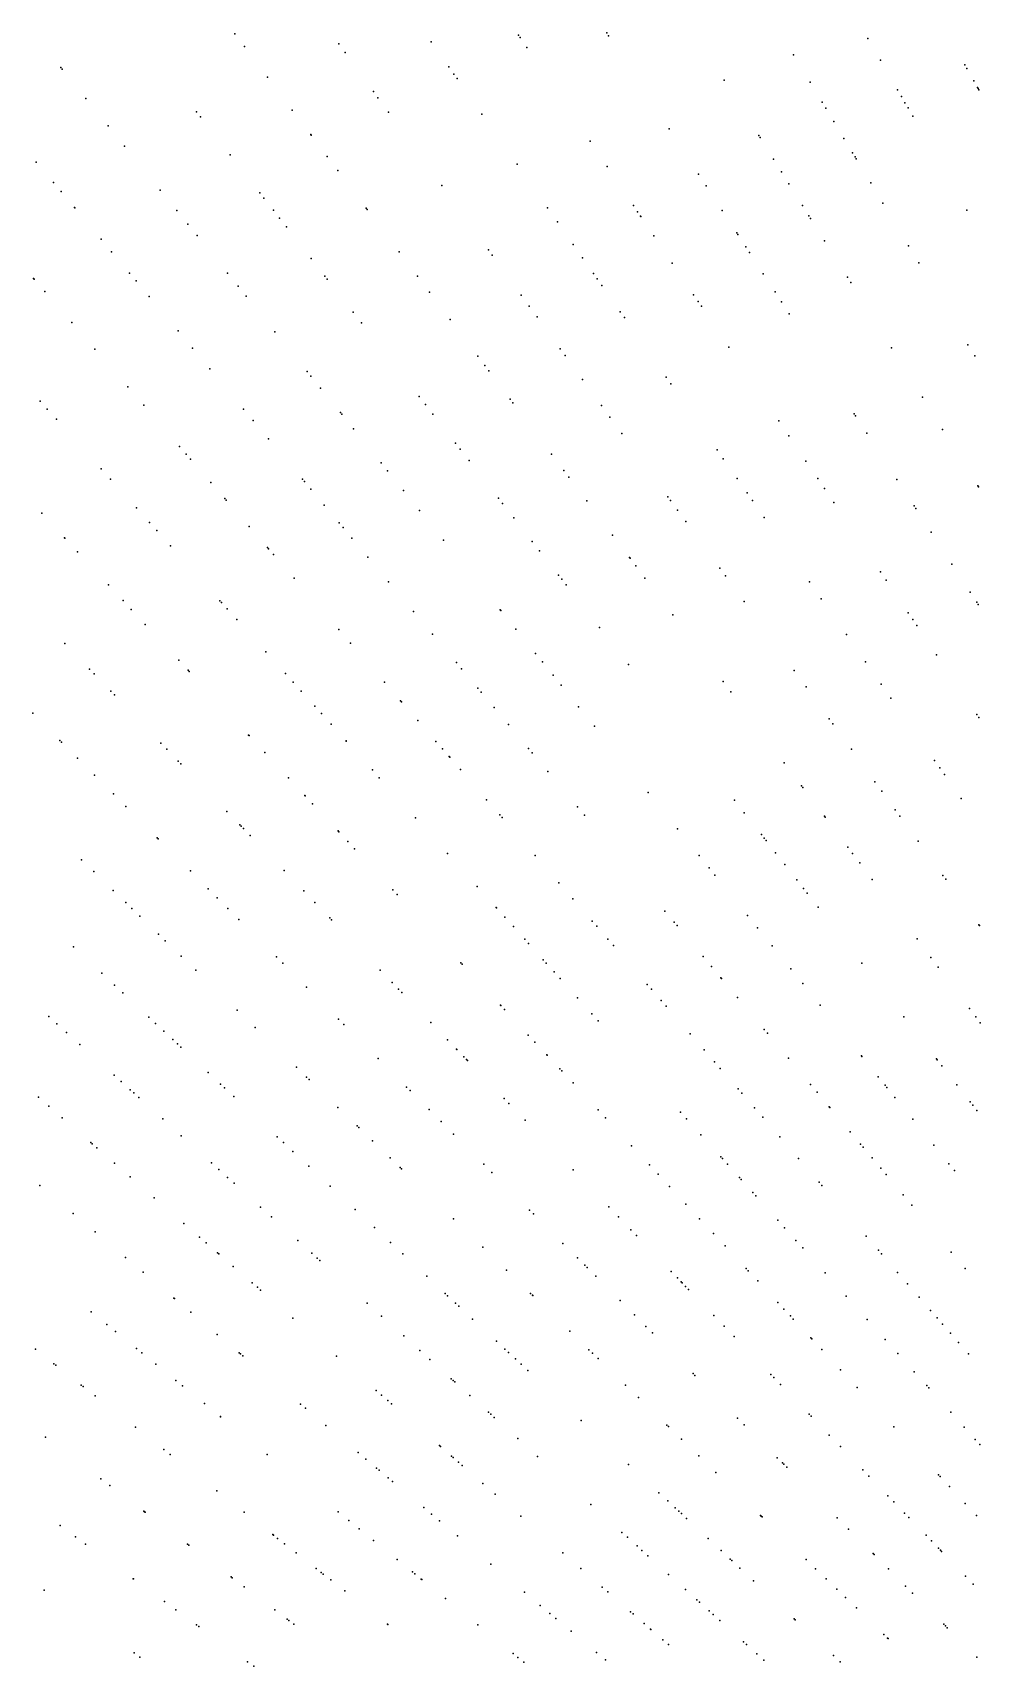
# Model space of a CAD drawing. Header units: metres. Extents: x -4327 to 4266, y -3886 to 3992.
# Drawn here: x -1641 to -1105, y 1101 to 2027 of the extents above; entities that cross this region are included whole.
import ezdxf

# ---------------------------------------------------------------- set-up
doc = ezdxf.new("R2010")
doc.units = ezdxf.units.M

msp = doc.modelspace()

# ---------------------------------------------------------------- linework, layer by layer
for p in [(-1316.19, 2026.76, 2471.29), (-1526.75, 2026.07, 2459.25), (-1521.36, 2018.91, 2518.31), (-1467.95, 2020.46, 2420.97), (-1415.53, 2021.59, 2471.94), (-1366.16, 2025.41, 2423.18), (-1365.22, 2024.02, 2424.16), (-1361.34, 2018.27, 2462.52), (-1315.07, 2025.04, 2447.73), (-1168.23, 2023.44, 2482.38), (-1464.37, 2015.53, 2446.9), (-1210.31, 2014.3, 2485.81), (-1161.18, 2011.22, 2448.59), (-1113.39, 2008.61, 2488.48), (-1625.26, 2007.03, 2452.11), (-1624.53, 2006.12, 2467.11), (-1508.34, 2001.64, 2450.89), (-1405.57, 2007.36, 2412.08), (-1402.68, 2003.24, 2522.74), (-1400.93, 2000.73, 2473.27), (-1249.69, 1999.92, 2481.03), (-1200.99, 1998.79, 2461.29), (-1112.2, 2006.47, 2434.71), (-1108.33, 1999.48, 2420.93), (-1611.09, 1989.54, 2487.1), (-1448.33, 1993.45, 2495.15), (-1445.77, 1989.93, 2474.49), (-1151.51, 1994.47, 2433.51), (-1149.26, 1990.57, 2436.73), (-1106.29, 1995.8, 2459.12), (-1105.89, 1995.07, 2520.92), (-1105.48, 1994.34, 2430.59), (-1548.4, 1981.87, 2516.4), (-1494.25, 1982.94, 2428), (-1439.77, 1981.68, 2434.83), (-1386.84, 1980.61, 2443.06), (-1194.16, 1987.41, 2515.1), (-1192.07, 1983.94, 2427.05), (-1147.26, 1987.11, 2489), (-1145.54, 1984.13, 2447.49), (-1598.5, 1973.98, 2502.91), (-1546.26, 1979.12, 2437.3), (-1280.82, 1972.29, 2490.37), (-1187.53, 1976.39, 2490.22), (-1142.82, 1979.42, 2444.36), (-1589.2, 1962.5, 2469.42), (-1483.8, 1969.06, 2491.22), (-1483.58, 1968.78, 2490.86), (-1325.57, 1965.24, 2496.64), (-1230.04, 1968.48, 2490.53), (-1229.32, 1967.32, 2491.79), (-1181.82, 1966.88, 2448.62), (-1639.18, 1953.5, 2463.95), (-1529.45, 1957.61, 2469.38), (-1474.47, 1956.68, 2459.4), (-1221.66, 1955.07, 2444), (-1176.91, 1958.71, 2525.36), (-1175.54, 1956.42, 2503.14), (-1174.85, 1955.27, 2431.5), (-1468.48, 1948.74, 2498), (-1366.95, 1952.2, 2480.03), (-1315.98, 1951.02, 2467.76), (-1264.16, 1946.64, 2520.59), (-1217.16, 1947.87, 2494.29), (-1629.5, 1941.96, 2498), (-1625.11, 1936.73, 2469.62), (-1569.03, 1937.59, 2451.41), (-1512.58, 1936.02, 2487.86), (-1409.6, 1940.15, 2447.05), (-1259.84, 1939.98, 2479.21), (-1213.02, 1941.23, 2521.44), (-1166.69, 1941.7, 2481.58), (-1617.52, 1927.69, 2434.06), (-1617.39, 1927.54, 2514.85), (-1559.65, 1926.01, 2474.26), (-1510.25, 1933.03, 2478.6), (-1504.93, 1926.23, 2461.81), (-1452.37, 1927.36, 2459.84), (-1451.81, 1926.62, 2456.2), (-1349.69, 1927.55, 2462.12), (-1301.06, 1928.9, 2469.28), (-1298.66, 1925.34, 2491.81), (-1250.83, 1926.11, 2445.38), (-1205.31, 1928.89, 2494.45), (-1159.74, 1930.12, 2458.7), (-1112.15, 1926.29, 2436.71), (-1553.35, 1918.23, 2442.85), (-1501.39, 1921.69, 2493.81), (-1497.53, 1916.76, 2436.38), (-1344.09, 1919.55, 2495.13), (-1296.95, 1922.8, 2496.7), (-1296.85, 1922.66, 2493.79), (-1201.68, 1923.09, 2449.13), (-1200.7, 1921.53, 2449.82), (-1602.47, 1909.74, 2435.2), (-1548.15, 1911.8, 2447.98), (-1335.08, 1906.69, 2486.55), (-1289.49, 1911.75, 2439.31), (-1242.56, 1913.38, 2496.59), (-1241.92, 1912.39, 2495.29), (-1192.78, 1908.85, 2452.37), (-1596.53, 1902.68, 2452.8), (-1483.56, 1898.87, 2458.83), (-1433.69, 1902.58, 2454.84), (-1383.14, 1903.73, 2464.85), (-1380.98, 1900.76, 2490.74), (-1329.81, 1899.16, 2428.5), (-1237.47, 1905.53, 2502.74), (-1235.39, 1902.33, 2441.75), (-1145.29, 1906.08, 2454.82), (-1586.4, 1890.6, 2455.92), (-1530.94, 1890.55, 2498.59), (-1475.72, 1888.84, 2440.51), (-1423.33, 1888.82, 2501.8), (-1323.66, 1890.38, 2528.11), (-1279.07, 1896.3, 2503.04), (-1227.5, 1890.18, 2463.61), (-1179.89, 1888.22, 2466.06), (-1139.42, 1896.32, 2461.06), (-1640.78, 1887.5, 2419.11), (-1640.43, 1887.1, 2450.48), (-1634.32, 1880.07, 2468.12), (-1582.71, 1886.2, 2482.49), (-1524.89, 1883.09, 2445.65), (-1474.43, 1887.18, 2470.5), (-1416.51, 1879.77, 2489.81), (-1321.56, 1887.38, 2426.66), (-1318.95, 1883.65, 2513.6), (-1220.81, 1879.88, 2469.05), (-1178.02, 1885.23, 2451.39), (-1575.28, 1877.35, 2473.53), (-1520.43, 1877.57, 2497.73), (-1364.56, 1878.16, 2496.35), (-1360.04, 1871.94, 2444.95), (-1266.93, 1878.3, 2446.93), (-1264.31, 1874.41, 2449.9), (-1262.54, 1871.79, 2454.51), (-1217.15, 1874.24, 2461.65), (-1619.1, 1862.56, 2534.77), (-1459.73, 1868.37, 2491.69), (-1455.09, 1862.42, 2459.48), (-1404.91, 1864.38, 2426.66), (-1355.55, 1865.76, 2504.41), (-1308.47, 1868.69, 2461.09), (-1306.15, 1865.38, 2443.34), (-1212.76, 1867.48, 2466.25), (-1558.93, 1857.86, 2496.4), (-1504.05, 1857.34, 2473.52), (-1606.02, 1847.52, 2460.03), (-1550.65, 1847.99, 2456.2), (-1389.17, 1843.5, 2463.21), (-1342.46, 1847.74, 2442.53), (-1339.63, 1843.84, 2513.24), (-1246.95, 1848.68, 2458.98), (-1154.91, 1848.24, 2489.25), (-1111.6, 1850.01, 2448.9), (-1107.78, 1843.65, 2397.97), (-1540.87, 1836.34, 2510.96), (-1485.81, 1834.83, 2464.97), (-1483.63, 1832.14, 2523.98), (-1385.26, 1838.3, 2499.63), (-1383, 1835.31, 2536.9), (-1587.44, 1826.14, 2439.54), (-1478.26, 1825.5, 2495.67), (-1329.85, 1830.38, 2451.55), (-1282.59, 1831.73, 2463.13), (-1279.89, 1827.87, 2466.04), (-1636.93, 1818, 2479.94), (-1578.38, 1815.71, 2498.13), (-1422.46, 1820.66, 2503.54), (-1418.88, 1816.09, 2440.56), (-1370.8, 1819.11, 2511.76), (-1369.32, 1817.15, 2428), (-1319.1, 1815.58, 2458.5), (-1137.43, 1820.27, 2385.15), (-1632.96, 1813.58, 2484.74), (-1627.76, 1807.81, 2457.99), (-1521.78, 1813.59, 2466.36), (-1516.37, 1807.14, 2525.63), (-1466.98, 1811.56, 2441.7), (-1466.23, 1810.64, 2510.8), (-1414.61, 1810.62, 2503.39), (-1314.36, 1809.06, 2465.83), (-1218.79, 1806.93, 2424.62), (-1175.96, 1810.82, 2401.94), (-1175.26, 1809.75, 2475.53), (-1507.65, 1796.74, 2481.09), (-1459.53, 1802.37, 2442.61), (-1307.55, 1799.68, 2469.24), (-1212.98, 1798.32, 2480.27), (-1168.9, 1799.95, 2494.9), (-1125.98, 1801.95, 2368.93), (-1558.13, 1792.43, 2501.35), (-1554.24, 1787.95, 2484.22), (-1401.82, 1794.25, 2510.83), (-1399.15, 1790.83, 2503.3), (-1347.35, 1787.99, 2457.99), (-1253.68, 1790.44, 2480.04), (-1602.5, 1779.75, 2462.46), (-1551.86, 1785.21, 2510.4), (-1443.94, 1783.12, 2508.07), (-1440.28, 1778.6, 2455.6), (-1394.11, 1784.38, 2475.23), (-1340.45, 1778.84, 2477.8), (-1250.13, 1785.37, 2421.95), (-1203.36, 1784.06, 2468.74), (-1597.17, 1773.84, 2448.92), (-1540.39, 1772.02, 2519.24), (-1488.41, 1773.82, 2436.09), (-1487.33, 1772.53, 2499.03), (-1483.72, 1768.23, 2444.38), (-1431.27, 1767.47, 2458.99), (-1337.55, 1774.98, 2467.01), (-1242.35, 1774.25, 2468.45), (-1196.69, 1774.17, 2501.51), (-1192.87, 1768.5, 2507.33), (-1151.87, 1773.73, 2491.36), (-1106.08, 1770.1, 2434.45), (-1105.9, 1769.81, 2399.41), (-1105.72, 1769.53, 2436.35), (-1532.45, 1762.88, 2454.75), (-1531.65, 1761.96, 2488.57), (-1476.12, 1759.17, 2515.74), (-1377.52, 1763.15, 2461.91), (-1375.19, 1760.16, 2487.57), (-1327.4, 1761.52, 2480.75), (-1281.5, 1763.83, 2425.37), (-1280.06, 1761.85, 2487.36), (-1236.65, 1766.12, 2403.73), (-1233.57, 1761.72, 2511.16), (-1187.54, 1760.6, 2487.87), (-1142.13, 1758.73, 2495.02), (-1636.13, 1754.53, 2504.68), (-1582.51, 1757.56, 2532.02), (-1575.05, 1749.27, 2438.84), (-1467.75, 1749.2, 2523.51), (-1422.15, 1756.21, 2456.72), (-1368.82, 1752.01, 2473.33), (-1276.05, 1756.33, 2433.67), (-1271.36, 1749.87, 2500.57), (-1226.92, 1752.22, 2483.88), (-1141.12, 1757.17, 2490.05), (-1623.21, 1740.68, 2476.78), (-1623.04, 1740.5, 2522.93), (-1570.94, 1744.7, 2546.71), (-1518.65, 1747.01, 2454.01), (-1465.45, 1746.46, 2438.15), (-1460.48, 1740.53, 2456.61), (-1312.82, 1742.17, 2442.74), (-1132.52, 1743.92, 2401.31), (-1615.84, 1732.78, 2473.63), (-1563.26, 1736.18, 2431.18), (-1508.33, 1735.13, 2502.14), (-1507.75, 1734.47, 2468.55), (-1504.84, 1731.12, 2510.06), (-1408.51, 1739.36, 2468.05), (-1358.33, 1738.58, 2451.68), (-1354.23, 1733.34, 2479.42), (-1451.41, 1729.72, 2462.81), (-1303.3, 1729.54, 2427.7), (-1302.92, 1729.03, 2500.15), (-1299.73, 1724.8, 2488.54), (-1252.11, 1723.38, 2492.79), (-1161.13, 1721.45, 2392.62), (-1120.67, 1725.68, 2405.19), (-1598.36, 1714.04, 2487.29), (-1493.23, 1717.76, 2471.67), (-1439.71, 1715.78, 2480.72), (-1343.43, 1719.51, 2446.17), (-1341.63, 1717.2, 2494.45), (-1339.12, 1714, 2449.06), (-1294.52, 1717.88, 2437.98), (-1248.98, 1719.07, 2522.55), (-1201.32, 1715.67, 2394.84), (-1157.93, 1716.71, 2393.93), (-1589.98, 1705.05, 2450.04), (-1535.22, 1705.03, 2480.65), (-1534.37, 1704.09, 2509.32), (-1238.42, 1704.54, 2425.08), (-1194.65, 1706.14, 2392.05), (-1110.37, 1709.82, 2420.26), (-1106.66, 1704.11, 2428.26), (-1105.85, 1702.86, 2429.18), (-1585.4, 1700.13, 2453.67), (-1531.06, 1700.41, 2512.14), (-1525.57, 1694.32, 2516.89), (-1425.58, 1698.93, 2472.59), (-1376.58, 1699.94, 2436.04), (-1376.15, 1699.4, 2481.16), (-1278.8, 1697.02, 2516.99), (-1145.38, 1698.1, 2412.84), (-1142.9, 1694.42, 2415.62), (-1577.45, 1691.61, 2476.3), (-1467.91, 1688.64, 2464.61), (-1414.83, 1686.12, 2464.75), (-1367.65, 1688.91, 2476.72), (-1320.32, 1689.93, 2438.68), (-1320.3, 1689.91, 2476.53), (-1180.47, 1685.89, 2411.05), (-1140.52, 1690.9, 2415.93), (-1623.06, 1680.73, 2452.75), (-1509.21, 1676.14, 2473.58), (-1461.19, 1680.91, 2464.11), (-1356.45, 1675.08, 2508.4), (-1608.99, 1666.16, 2507.06), (-1558.53, 1671.32, 2454.65), (-1553.24, 1665.64, 2522.47), (-1401.24, 1669.93, 2487.12), (-1398.33, 1666.46, 2452.11), (-1352.62, 1670.35, 2465.73), (-1303.85, 1668.85, 2503.03), (-1169.56, 1670.31, 2399.34), (-1129.43, 1674.45, 2432.54), (-1606.51, 1663.59, 2505.93), (-1552.64, 1665.01, 2524.27), (-1498.16, 1663.87, 2477.09), (-1493.64, 1658.86, 2480.48), (-1442.08, 1658.93, 2445.26), (-1346.55, 1662.85, 2520.52), (-1341.91, 1657.12, 2457), (-1250.29, 1659.2, 2417.76), (-1210.04, 1665.47, 2395.77), (-1160.74, 1657.72, 2439.99), (-1596.97, 1653.71, 2521.24), (-1595, 1651.67, 2515.37), (-1489.12, 1653.84, 2483.86), (-1432.89, 1648.36, 2443.04), (-1432.38, 1647.77, 2485.49), (-1389.17, 1655.55, 2479.3), (-1387.28, 1653.29, 2503.35), (-1245.88, 1653.33, 2411.88), (-1203.27, 1656.15, 2414.15), (-1155.24, 1649.85, 2420.34), (-1641.24, 1641.24, 2526.07), (-1481.5, 1645.38, 2495.69), (-1477.67, 1641.12, 2481.04), (-1379.89, 1644.49, 2473.62), (-1332.07, 1644.97, 2479.69), (-1190.15, 1638.1, 2433.22), (-1106.54, 1640.51, 2362.19), (-1105.37, 1638.78, 2362.31), (-1518.98, 1628.91, 2491.32), (-1518.73, 1628.64, 2493.65), (-1472.23, 1635.08, 2469.2), (-1423.11, 1637.1, 2499.49), (-1371.83, 1634.88, 2525.18), (-1323.13, 1633.93, 2468.49), (-1188.13, 1635.32, 2412.97), (-1625.9, 1625.9, 2467.12), (-1624.94, 1624.94, 2509.21), (-1568.66, 1624.39, 2471.12), (-1565.26, 1620.88, 2468.47), (-1463.67, 1625.57, 2444.09), (-1463.64, 1625.54, 2462.89), (-1412.87, 1625.32, 2484.24), (-1409.16, 1621.06, 2472.26), (-1360.5, 1621.38, 2457.74), (-1177.64, 1620.88, 2429.11), (-1615.77, 1615.77, 2451.76), (-1558.8, 1614.18, 2485.36), (-1557.39, 1612.72, 2485.84), (-1509.86, 1619.12, 2498.2), (-1405.43, 1616.76, 2493.04), (-1405.09, 1616.37, 2520.12), (-1358.46, 1618.95, 2478.56), (-1215.69, 1613.28, 2414.07), (-1130.52, 1614.55, 2435.34), (-1127.6, 1610.38, 2388.82), (-1606.18, 1606.18, 2513.07), (-1496.36, 1604.65, 2495), (-1448.89, 1609.15, 2465.02), (-1444.94, 1604.77, 2452.89), (-1399.01, 1609.38, 2481.66), (-1349.52, 1608.3, 2459.54), (-1164.28, 1602.49, 2385.61), (-1124.9, 1606.52, 2377.81), (-1595.55, 1595.55, 2488.24), (-1487.11, 1594.73, 2493.26), (-1486.97, 1594.59, 2468.47), (-1384.18, 1592.32, 2463.5), (-1292.71, 1596.37, 2430.48), (-1243.9, 1592.12, 2409.19), (-1205.84, 1600.2, 2429.3), (-1205.07, 1599.19, 2427.76), (-1160.36, 1597.09, 2390.81), (-1115.48, 1593.07, 2421.79), (-1588.54, 1588.54, 2477.31), (-1531.2, 1585.61, 2465.6), (-1482.71, 1590.01, 2455.98), (-1376.73, 1583.74, 2469.25), (-1332.7, 1588.25, 2477.73), (-1328.79, 1583.59, 2454.1), (-1238.25, 1584.89, 2414.25), (-1192.92, 1583.06, 2389.96), (-1192.39, 1582.36, 2431.78), (-1152.77, 1586.65, 2391.07), (-1150.1, 1582.98, 2436.61), (-1523.91, 1578.06, 2453.85), (-1523.19, 1577.31, 2496.19), (-1521.84, 1575.91, 2477.58), (-1468.33, 1574.6, 2489.04), (-1468.06, 1574.3, 2472.18), (-1467.82, 1574.04, 2493.66), (-1424.49, 1582.05, 2493.95), (-1375.36, 1582.18, 2494.25), (-1276.09, 1575.83, 2412.53), (-1570.68, 1570.68, 2481.9), (-1570.13, 1570.13, 2470.17), (-1518.17, 1572.11, 2485.24), (-1462.85, 1568.71, 2490.7), (-1458.97, 1564.55, 2438.01), (-1228.59, 1572.53, 2427.55), (-1227, 1570.49, 2394.98), (-1225.95, 1569.14, 2414.26), (-1179.64, 1565.44, 2397.76), (-1139.85, 1568.87, 2444.78), (-1613.6, 1558.24, 2476.31), (-1406.26, 1561.81, 2497.7), (-1356.66, 1560.66, 2498.82), (-1263.85, 1560.73, 2426.79), (-1220.56, 1562.25, 2435.96), (-1215.37, 1555.6, 2393.43), (-1176.98, 1561.9, 2392.34), (-1172.91, 1556.5, 2454.29), (-1606.69, 1551.56, 2479.27), (-1551.93, 1551.93, 2446.91), (-1498.9, 1552.16, 2483.58), (-1258.14, 1553.68, 2386.52), (-1254.85, 1549.61, 2393.5), (-1208.54, 1546.86, 2401.24), (-1165.88, 1547.17, 2445.05), (-1125.74, 1549.44, 2441.74), (-1124.15, 1547.26, 2397.65), (-1595.7, 1540.95, 2494.95), (-1541.88, 1541.88, 2460.6), (-1536.7, 1536.7, 2476.72), (-1487.75, 1540.61, 2446.17), (-1437.27, 1541.29, 2477.06), (-1434.86, 1538.7, 2462), (-1389.54, 1543.24, 2462.53), (-1343.21, 1545.18, 2465.81), (-1335.35, 1536.15, 2470.53), (-1204.76, 1542.02, 2401.74), (-1202.72, 1539.41, 2443.6), (-1588.51, 1534, 2461.99), (-1585.1, 1530.71, 2472.93), (-1530.68, 1530.68, 2519.21), (-1481.5, 1534.13, 2452.04), (-1378.77, 1531.28, 2473.41), (-1378.61, 1531.1, 2497.96), (-1283.2, 1529.26, 2423.06), (-1236.35, 1526.77, 2438.27), (-1196.48, 1531.42, 2411.99), (-1580.54, 1526.31, 2468.53), (-1524.46, 1524.46, 2508.97), (-1473.05, 1525.39, 2517.39), (-1471.94, 1524.23, 2515.48), (-1373.84, 1525.8, 2503.18), (-1369.01, 1520.44, 2505.52), (-1324.43, 1523.58, 2522.37), (-1321.83, 1520.6, 2461.89), (-1277.92, 1522.96, 2381.16), (-1276.33, 1521.07, 2428.92), (-1230.74, 1519.83, 2384.3), (-1105.45, 1521.53, 2389.69), (-1105.07, 1521, 2421.3), (-1618.09, 1508.89, 2466.64), (-1569.95, 1516.08, 2484.55), (-1566.19, 1512.45, 2497.76), (-1362.56, 1513.27, 2518.84), (-1360.42, 1510.9, 2435.08), (-1315.48, 1513.28, 2530.68), (-1312.35, 1509.69, 2457.87), (-1222.47, 1509.63, 2427.12), (-1140.45, 1513.42, 2410.56), (-1557.17, 1503.74, 2458.9), (-1503.24, 1503.24, 2452.31), (-1499.65, 1499.65, 2495.54), (-1398.72, 1499.94, 2514.39), (-1398.03, 1499.21, 2518.76), (-1352.14, 1501.7, 2491.24), (-1350.4, 1499.78, 2446.85), (-1261.6, 1503.51, 2371.7), (-1171.67, 1499.67, 2401.94), (-1132.59, 1503, 2396.65), (-1602.16, 1494.04, 2507.63), (-1548.88, 1495.73, 2516.89), (-1444.38, 1495.69, 2495.88), (-1345.95, 1494.83, 2468.8), (-1342.61, 1491.12, 2470.92), (-1256.82, 1497.81, 2445.75), (-1251.47, 1491.44, 2386.92), (-1251.09, 1490.99, 2410.25), (-1211.82, 1496.48, 2449.48), (-1128.42, 1497.47, 2403.98), (-1594.89, 1487.26, 2455.41), (-1590.24, 1482.92, 2522.1), (-1486.1, 1486.1, 2475.73), (-1437.71, 1488.79, 2489.88), (-1434.12, 1485.08, 2505.84), (-1432.25, 1483.14, 2502.56), (-1293.26, 1487.73, 2499.13), (-1290.88, 1484.99, 2488.93), (-1205.1, 1488.17, 2397.98), (-1525.37, 1473.03, 2459.61), (-1376.29, 1475.89, 2493.44), (-1376.22, 1475.81, 2515.68), (-1373.98, 1473.41, 2525.67), (-1332.69, 1480.1, 2463.63), (-1285.39, 1478.67, 2506.32), (-1282.53, 1475.38, 2495.13), (-1242.02, 1480.19, 2430.53), (-1195.21, 1475.96, 2391.64), (-1110.71, 1473.96, 2368.92), (-1632.08, 1469.53, 2472.8), (-1627.54, 1465.44, 2457.81), (-1575.37, 1469.06, 2509.57), (-1571.69, 1465.62, 2487.19), (-1515.19, 1463.2, 2495.02), (-1468.03, 1468.03, 2505.97), (-1464.97, 1464.97, 2506.31), (-1415.74, 1466.04, 2470.96), (-1324.56, 1471.08, 2465.07), (-1320.96, 1467.08, 2469.38), (-1226.94, 1462.21, 2411.8), (-1147.95, 1469.31, 2431.34), (-1107.19, 1469.29, 2404.39), (-1104.6, 1465.85, 2434.34), (-1622, 1460.45, 2498.4), (-1614.47, 1453.68, 2517.13), (-1566.93, 1461.19, 2515.5), (-1561.85, 1456.45, 2524.02), (-1559.23, 1454, 2503.12), (-1406.36, 1456.33, 2460.05), (-1360.57, 1459.03, 2467.71), (-1356.85, 1455.04, 2469.22), (-1268.84, 1459.64, 2476.85), (-1225.2, 1460.13, 2421.91), (-1557.33, 1452.23, 2500.08), (-1445.67, 1445.67, 2509.31), (-1401.16, 1450.94, 2520.22), (-1401, 1450.77, 2503.09), (-1397.08, 1446.71, 2468.41), (-1395.6, 1445.18, 2507.41), (-1394.93, 1444.5, 2467.37), (-1350.01, 1447.71, 2470.54), (-1349.9, 1447.59, 2512.18), (-1260.97, 1450.58, 2489.34), (-1255.12, 1443.86, 2503.12), (-1213.32, 1445.98, 2406.53), (-1171.98, 1447.27, 2411.97), (-1171.63, 1446.84, 2395.01), (-1129.43, 1445.6, 2408.4), (-1128.98, 1445.02, 2429.35), (-1595.14, 1436.27, 2517.37), (-1541.79, 1437.74, 2497.12), (-1491.92, 1440.73, 2509.01), (-1486.15, 1435.16, 2510.44), (-1342.65, 1439.81, 2479.15), (-1341.65, 1438.74, 2510.88), (-1251.88, 1440.13, 2463.07), (-1162.37, 1435.41, 2405.74), (-1126.33, 1441.63, 2429.15), (-1591.18, 1432.7, 2516.66), (-1585.96, 1428, 2497.35), (-1584.03, 1426.27, 2466.95), (-1534.85, 1431.27, 2469.44), (-1532.57, 1429.15, 2507.06), (-1484.72, 1433.78, 2466.61), (-1429.5, 1429.5, 2464.72), (-1427.54, 1427.54, 2469.57), (-1335.23, 1431.86, 2484.88), (-1241.78, 1428.51, 2510.39), (-1239.64, 1426.04, 2450.01), (-1200.74, 1430.99, 2403.1), (-1197.04, 1426.58, 2398.39), (-1158.46, 1430.58, 2435.93), (-1157.5, 1429.39, 2390.25), (-1117.94, 1430.9, 2389.3), (-1637.96, 1423.86, 2509.08), (-1632.12, 1418.78, 2472.74), (-1581.21, 1423.73, 2517.55), (-1527.31, 1424.24, 2479.15), (-1468.44, 1418.06, 2516.67), (-1416.75, 1416.75, 2483.9), (-1374.32, 1423.15, 2485.81), (-1371.52, 1420.25, 2491.88), (-1321.03, 1416.63, 2483.43), (-1232.42, 1417.73, 2457.83), (-1190.11, 1418.32, 2406.1), (-1189.79, 1417.94, 2410.89), (-1152.92, 1423.73, 2394.26), (-1110.31, 1421.13, 2386.46), (-1108.88, 1419.31, 2421.63), (-1106.49, 1416.24, 2402.69), (-1624.5, 1412.15, 2524.41), (-1567.6, 1411.48, 2498.65), (-1457.52, 1407.51, 2495.18), (-1456.56, 1406.58, 2476.92), (-1409.95, 1409.95, 2494.18), (-1362.35, 1410.75, 2475.22), (-1316.82, 1412.12, 2489.49), (-1274.3, 1415.25, 2477.67), (-1270.9, 1411.48, 2502), (-1227.83, 1412.46, 2499.17), (-1142.84, 1411.29, 2389.5), (-1608.31, 1398.08, 2513.11), (-1607.58, 1397.45, 2517.53), (-1557.08, 1402, 2487.37), (-1502.84, 1401.42, 2469.34), (-1499.24, 1398.07, 2474.4), (-1448.84, 1399.13, 2483.08), (-1402.93, 1402.93, 2535.18), (-1262.86, 1402.54, 2514.52), (-1218.15, 1401.33, 2454.26), (-1178.22, 1404.15, 2406.41), (-1172.43, 1397.25, 2430.14), (-1604.84, 1395.07, 2482.87), (-1493.95, 1393.13, 2454.74), (-1438.83, 1389.46, 2513.19), (-1302.05, 1396.28, 2447.75), (-1251.56, 1390, 2458.34), (-1250.67, 1389.01, 2501.61), (-1207.59, 1389.17, 2471.98), (-1170.9, 1395.43, 2415.97), (-1165.88, 1389.45, 2435.88), (-1130.92, 1396.57, 2399.71), (-1594.86, 1386.39, 2505.91), (-1586.06, 1378.74, 2511.47), (-1540.06, 1386.67, 2526.57), (-1535.81, 1382.85, 2467.01), (-1484.89, 1384.68, 2480.85), (-1433.11, 1383.94, 2483.7), (-1432.33, 1383.18, 2482.33), (-1385.84, 1385.84, 2507.11), (-1381.16, 1381.16, 2473.53), (-1335.15, 1382.59, 2529.02), (-1291.96, 1385.46, 2453.53), (-1286.98, 1380.12, 2457.89), (-1247.82, 1385.84, 2507.28), (-1161.01, 1383.64, 2379.34), (-1157.96, 1380, 2427.61), (-1122.37, 1386.01, 2442.1), (-1119.28, 1382.2, 2418.73), (-1637.27, 1373.83, 2503.84), (-1530.85, 1378.39, 2469.98), (-1527.14, 1375.04, 2508.17), (-1472.76, 1373.37, 2530.21), (-1280.59, 1373.26, 2521.7), (-1240.96, 1378.23, 2468.12), (-1239.96, 1377.12, 2517.21), (-1233.44, 1369.87, 2501.11), (-1195.78, 1375.59, 2507.25), (-1194.28, 1373.86, 2458.7), (-1572.37, 1366.84, 2489.81), (-1512.21, 1361.6, 2445.32), (-1314.98, 1361.7, 2496.46), (-1271.29, 1363.29, 2509.1), (-1231.73, 1367.97, 2480.61), (-1148.26, 1368.44, 2454.51), (-1143.34, 1362.58, 2421.71), (-1618.29, 1357.91, 2461.2), (-1555.69, 1352.34, 2468.86), (-1505.95, 1355.96, 2448.74), (-1458.58, 1360.15, 2461.45), (-1402.97, 1354.83, 2483.76), (-1359.81, 1359.81, 2485.07), (-1357.66, 1357.66, 2483.94), (-1309.55, 1356.07, 2517.38), (-1263.55, 1355, 2510.96), (-1219.26, 1354.13, 2466.72), (-1605.87, 1347.49, 2477.64), (-1546.71, 1344.53, 2476.48), (-1491.12, 1342.61, 2470.92), (-1447.76, 1350.06, 2526.62), (-1302.48, 1348.76, 2500.94), (-1299.26, 1345.43, 2486.29), (-1255.67, 1346.54, 2518.22), (-1215.46, 1349.9, 2470.29), (-1209, 1342.73, 2482.61), (-1169.27, 1345.1, 2480.01), (-1588.63, 1333.02, 2500.41), (-1542.98, 1341.3, 2481.52), (-1536.49, 1335.65, 2487.62), (-1535.84, 1335.09, 2525.68), (-1483.25, 1335.53, 2468.88), (-1480.08, 1332.67, 2502.43), (-1438.54, 1341.46, 2516.17), (-1431.66, 1335.05, 2487.33), (-1386.35, 1338.78, 2501.74), (-1340.95, 1340.95, 2518.02), (-1332.77, 1332.77, 2496.99), (-1249.13, 1339.53, 2490.83), (-1205.18, 1338.49, 2471.92), (-1162.32, 1337.1, 2490.97), (-1160.59, 1335.11, 2495.9), (-1121.06, 1336.02, 2424.04), (-1578.72, 1324.71, 2509.79), (-1527.62, 1327.94, 2443.21), (-1478.64, 1331.38, 2528.19), (-1372.96, 1325.86, 2452.59), (-1328.59, 1328.59, 2452.8), (-1327.32, 1327.32, 2453.23), (-1279.67, 1325.14, 2459.94), (-1237.23, 1326.77, 2484.09), (-1236.09, 1325.54, 2470.45), (-1192.47, 1324.37, 2468.41), (-1151.46, 1324.6, 2499.3), (-1113.22, 1326.69, 2429.39), (-1516.9, 1318.62, 2466.86), (-1514.02, 1316.12, 2546.15), (-1512.22, 1314.55, 2475.76), (-1418.06, 1322.36, 2499.96), (-1322.36, 1322.36, 2522.98), (-1276.11, 1321.45, 2501.1), (-1273.96, 1319.23, 2471.37), (-1273.44, 1318.68, 2473.17), (-1271.48, 1316.65, 2514.95), (-1269.77, 1314.89, 2508.7), (-1230.66, 1319.72, 2490.8), (-1145.75, 1318.04, 2458.3), (-1561.24, 1310.04, 2432.9), (-1560.97, 1309.81, 2487.09), (-1560.92, 1309.77, 2478.73), (-1560.92, 1309.77, 2526.12), (-1451.78, 1307.19, 2485.05), (-1407.62, 1312.63, 2509.7), (-1406.24, 1311.34, 2490.33), (-1401.72, 1307.13, 2513.35), (-1399.95, 1305.47, 2498.84), (-1359.27, 1312.64, 2475.15), (-1358.19, 1311.59, 2507.03), (-1358.01, 1311.42, 2520.98), (-1308.62, 1308.62, 2485.41), (-1219.29, 1307.52, 2487.72), (-1180.56, 1311.15, 2455.04), (-1139.18, 1310.48, 2498.65), (-1608.12, 1302.23, 2467.42), (-1551.72, 1302.05, 2497.26), (-1493.83, 1298.56, 2486.98), (-1443.63, 1299.85, 2499.03), (-1392.11, 1298.16, 2448.69), (-1300.49, 1300.49, 2464.36), (-1255.49, 1300.1, 2489.03), (-1215.84, 1303.82, 2463.63), (-1212.17, 1299.9, 2447.76), (-1210.49, 1298.09, 2492.65), (-1168.59, 1297.85, 2501.41), (-1132.73, 1303.06, 2455.8), (-1129.06, 1298.83, 2456.37), (-1599.19, 1295, 2489.35), (-1594.43, 1291.14, 2520.89), (-1536.7, 1289.45, 2470.34), (-1431.1, 1288.57, 2508.26), (-1337.14, 1291.26, 2516.39), (-1294.02, 1294.02, 2517.36), (-1290.27, 1290.27, 2487.18), (-1249.65, 1294.05, 2491.72), (-1244.03, 1288.24, 2483.37), (-1200.55, 1287.43, 2455.13), (-1200.01, 1286.85, 2494.03), (-1158.43, 1286.57, 2511.64), (-1125.96, 1295.26, 2507.39), (-1121.49, 1290.13, 2515.06), (-1639.65, 1281.03, 2511.55), (-1582.39, 1281.39, 2493.52), (-1579.42, 1278.99, 2536.48), (-1524.28, 1279.02, 2491.75), (-1523.62, 1278.47, 2530.06), (-1522.23, 1277.31, 2510.8), (-1469.18, 1277.14, 2495.84), (-1421.96, 1280.33, 2500.68), (-1378.6, 1285.56, 2460.74), (-1373.78, 1281.07, 2463.26), (-1371.73, 1279.16, 2470.73), (-1326.26, 1280.75, 2493.06), (-1324.28, 1278.84, 2469.57), (-1194.41, 1280.85, 2465.23), (-1151.23, 1278.57, 2525.38), (-1117, 1284.96, 2470.06), (-1111.27, 1278.37, 2477.57), (-1629.2, 1272.87, 2523.45), (-1628.12, 1272.02, 2524.57), (-1571.57, 1272.63, 2529.52), (-1416.34, 1275.28, 2449.04), (-1367.89, 1275.58, 2472.2), (-1364.6, 1272.51, 2477.48), (-1360.8, 1268.96, 2501.67), (-1321.1, 1275.77, 2489.04), (-1183.73, 1269.39, 2465.9), (-1142, 1268.32, 2516.92), (-1613.7, 1260.76, 2480.06), (-1612.58, 1259.89, 2459.16), (-1560.08, 1263.33, 2455.63), (-1556.35, 1260.31, 2491.07), (-1404.17, 1264.32, 2483.41), (-1403.16, 1263.41, 2524.21), (-1402.23, 1262.57, 2454.88), (-1305.59, 1260.79, 2488.11), (-1267.3, 1267.3, 2491.01), (-1266.25, 1266.25, 2466.17), (-1223.25, 1266.72, 2453.15), (-1221.6, 1265.01, 2466.84), (-1217.77, 1261.04, 2459.11), (-1174.34, 1259.32, 2492.27), (-1134.89, 1260.42, 2460.59), (-1133.81, 1259.22, 2507.7), (-1605.92, 1254.68, 2484.62), (-1544.02, 1250.33, 2463.08), (-1489.67, 1249.98, 2487.61), (-1446.71, 1257.61, 2496.76), (-1443.77, 1255.05, 2477.67), (-1440.19, 1251.94, 2505.25), (-1438.02, 1250.05, 2498.64), (-1393.62, 1254.82, 2470.34), (-1298.19, 1253.65, 2471.17), (-1534.82, 1242.87, 2500.99), (-1534.8, 1242.85, 2498.15), (-1486.82, 1247.59, 2496.86), (-1383.1, 1245.35, 2496.63), (-1381.84, 1244.22, 2452.23), (-1379.89, 1242.46, 2465.49), (-1330.55, 1240.76, 2471.31), (-1242.02, 1242.02, 2498.34), (-1201.6, 1244.3, 2506.58), (-1200.43, 1243.08, 2512.91), (-1121.38, 1245.42, 2474.38), (-1633.91, 1231.24, 2494.29), (-1583.06, 1236.82, 2476.68), (-1583.06, 1236.82, 2476.68), (-1475.19, 1237.83, 2499.75), (-1282.07, 1238.08, 2488.61), (-1281.21, 1237.25, 2466.99), (-1238.31, 1238.31, 2493.78), (-1238.31, 1238.31, 2462.24), (-1190.18, 1232.47, 2517.85), (-1153.63, 1237.12, 2506.34), (-1113.68, 1236.86, 2480.63), (-1567.06, 1224.32, 2507.06), (-1563.46, 1221.51, 2509.72), (-1508.42, 1221.49, 2511.04), (-1457.01, 1222.58, 2519.74), (-1410.86, 1226.44, 2462.57), (-1410.21, 1225.87, 2492.34), (-1366.5, 1230.41, 2486.43), (-1273.75, 1230.05, 2449.81), (-1183.83, 1225.89, 2504.41), (-1107.43, 1229.92, 2487.18), (-1104.89, 1227.1, 2490.3), (-1452.61, 1218.88, 2447.66), (-1446.46, 1213.72, 2530.07), (-1444.97, 1212.48, 2454.08), (-1404.04, 1220.52, 2498.44), (-1403.18, 1219.76, 2465.88), (-1400.1, 1217.09, 2457.68), (-1398, 1215.27, 2524.88), (-1355.32, 1220.34, 2474.54), (-1303.8, 1215.81, 2489.22), (-1264.02, 1220.65, 2505.17), (-1219.58, 1219.58, 2496.38), (-1216.66, 1216.66, 2513.78), (-1215.92, 1215.92, 2480.2), (-1214.25, 1214.25, 2517.63), (-1171.13, 1212.74, 2495.06), (-1602.57, 1207.63, -1433.8), (-1597.54, 1203.83, 2468.84), (-1439.87, 1208.2, 2509.97), (-1437.44, 1206.15, 2460.67), (-1386.23, 1205.03, 2475.19), (-1254.34, 1211.3, 2460.21), (-1167.69, 1209.18, 2476.07), (-1128.34, 1210, 2486.35), (-1127.34, 1208.93, 2490.02), (-1122.04, 1203.24, 2490.08), (-1536.96, 1200.8, 2489.43), (-1379.31, 1199.01, 2482.58), (-1286.6, 1199.77, 2496.42), (-1281.61, 1195.12, 2501.21), (-1156.97, 1198.07, 2485.28), (-1153.66, 1194.65, 2486.96), (-1113.13, 1193.68, 2496.87), (-1578.21, 1189.26, -1412), (-1577.88, 1189.02, -1411.71), (-1577.56, 1188.77, -1411.42), (-1521.55, 1188.77, 2478.37), (-1468.25, 1188.96, 2514.29), (-1419.77, 1191.33, 2483.39), (-1415.41, 1187.67, 2515.6), (-1364.82, 1186.42, 2499.07), (-1325.07, 1193.1, 2486.82), (-1277.35, 1191.15, 2507.42), (-1275.37, 1189.3, 2471.77), (-1273.89, 1187.92, 2506.45), (-1270.93, 1185.16, 2512.3), (-1229.03, 1186.86, 2478.7), (-1228.67, 1186.51, 2495.42), (-1228.22, 1186.08, 2509.17), (-1185.65, 1185.65, 2487.36), (-1147.48, 1188.25, 2456.21), (-1145.07, 1185.76, 2468.46), (-1106.79, 1186.88, 2465), (-1625.71, 1181.15, 2496.79), (-1505.28, 1176.05, 2513.5), (-1504.92, 1175.78, 2493.09), (-1462.22, 1184.08, 2458.99), (-1456.29, 1179.28, 2533.87), (-1410.87, 1183.86, 2493.26), (-1400.64, 1175.28, 2472.36), (-1307.54, 1177.31, 2491.03), (-1179.2, 1179.2, 2491.38), (-1135.35, 1175.69, 2467.86), (-1616.91, 1174.76, 2508.39), (-1611.27, 1170.66, 2502.43), (-1553.54, 1170.67, -1390.73), (-1552.86, 1170.17, -1389.33), (-1502.56, 1173.93, 2458.47), (-1498.67, 1170.89, 2519.54), (-1448.3, 1172.81, 2508.5), (-1304.49, 1174.57, 2517.13), (-1299, 1169.63, 2471.91), (-1296.19, 1167.09, 2506.93), (-1258.81, 1173.86, 2485.45), (-1251.42, 1166.97, 2482.41), (-1132.26, 1172.48, 2487.56), (-1128.24, 1168.33, 2461.14), (-1127.16, 1167.21, 2491.16), (-1126.5, 1166.53, 2498.63), (-1491.95, 1165.64, 2452.14), (-1480.67, 1156.83, 2512), (-1434.92, 1161.98, 2536.98), (-1381.7, 1159.38, 2483.97), (-1341.05, 1165.76, 2504.11), (-1330.91, 1156.94, 2465.18), (-1292.86, 1164.1, 2512.17), (-1246.32, 1162.21, 2524.99), (-1245.37, 1161.33, 2487.79), (-1240.73, 1157, 2472.74), (-1203.18, 1161.89, 2484.13), (-1197.85, 1156.75, 2481.88), (-1165.35, 1165.35, 2485.51), (-1164.74, 1164.74, 2469.57), (-1156.65, 1156.65, 2466.96), (-1584.29, 1151.05, 2485.47), (-1584.19, 1150.98, 2488.11), (-1528.85, 1152.07, -1368.63), (-1528.2, 1151.58, -1368.05), (-1477.92, 1154.68, 2513.04), (-1476.67, 1153.7, 2465.73), (-1472.44, 1150.4, 2486.71), (-1426.19, 1154.9, 2492.85), (-1424.9, 1153.86, 2465.16), (-1421.22, 1150.88, 2501.26), (-1420.94, 1150.65, 2515.14), (-1281.12, 1153.53, 2483.57), (-1233.1, 1149.88, 2477.75), (-1191.81, 1150.92, 2516.57), (-1112.99, 1152.54, 2471.62), (-1108.59, 1147.97, 2476.61), (-1634.76, 1144.67, -1426.79), (-1566.57, 1138.18, 2505.11), (-1521.41, 1146.46, -1362.75), (-1464.48, 1144.18, 2493.02), (-1407.51, 1139.78, 2514.37), (-1362.77, 1143.5, 2498.35), (-1318.69, 1146.32, 2502.64), (-1315.52, 1143.56, 2514.1), (-1271.57, 1144.93, 2502.75), (-1265.06, 1139.06, 2507.51), (-1185.87, 1145.18, 2501.06), (-1180.93, 1140.41, 2464.22), (-1146.93, 1146.93, 2475.43), (-1142.94, 1142.94, 2490.45), (-1560.17, 1133.53, 2514.66), (-1504.19, 1133.49, -1347.33), (-1353.79, 1135.96, 2459.1), (-1348.4, 1131.44, 2509.47), (-1302.67, 1132.39, 2492.44), (-1301.21, 1131.13, 2460.88), (-1263.61, 1137.76, 2519.4), (-1258.1, 1132.8, 2473.35), (-1255.96, 1130.87, -141.83), (-1174.8, 1134.49, 2465.98), (-1548.46, 1125.02, 2521.31), (-1547.16, 1124.08, 2451.88), (-1497.05, 1128.11, -1340.93), (-1496.14, 1127.42, 2515.89), (-1493.26, 1125.25, -96.46), (-1440.33, 1125.31, 2474.36), (-1440.09, 1125.12, 2473.96), (-1389.2, 1124.95, 2473.11), (-1389.09, 1124.87, 2492.92), (-1344.91, 1128.52, 2488.52), (-1336.33, 1121.31, 2478.37), (-1294.88, 1125.62, 2521.36), (-1291.33, 1122.53, 2485.2), (-1291.1, 1122.34, 2508.13), (-1252.15, 1127.45, 2484.85), (-1210, 1128.34, 2457.17), (-1209.39, 1127.77, 2502.8), (-1125.3, 1125.3, 2478.58), (-1124.32, 1124.32, 2509.42), (-1123.33, 1123.33, 2513.26), (-1284.37, 1116.48, 2492.12), (-1281.25, 1113.77, 2512.46), (-1238.76, 1115.38, -127.07), (-1236.94, 1113.75, 2489.59), (-1159.28, 1119.5, 2480.14), (-1157.08, 1117.38, 2466.61), (-1156.84, 1117.15, 2495.73), (-1583.83, 1109.01, -1383.93), (-1580.48, 1106.66, -1380.2), (-1519.52, 1104, 2460.24), (-1516.01, 1101.45, 2533.87), (-1369.17, 1108.73, 2505.91), (-1366.45, 1106.53, 2475.02), (-1363.05, 1103.78, 2460.33), (-1321.94, 1109.24, 2518.21), (-1316.94, 1105.05, 2479.58), (-1231.19, 1108.57, 2495.65), (-1227.17, 1104.95, 2464.1), (-1187.77, 1107.61, 2481.55), (-1183.97, 1104.07, 2515.32), (-1106.6, 1106.6, 2505.98)]:
    msp.add_point(p)

doc.saveas('drawing.dxf')
